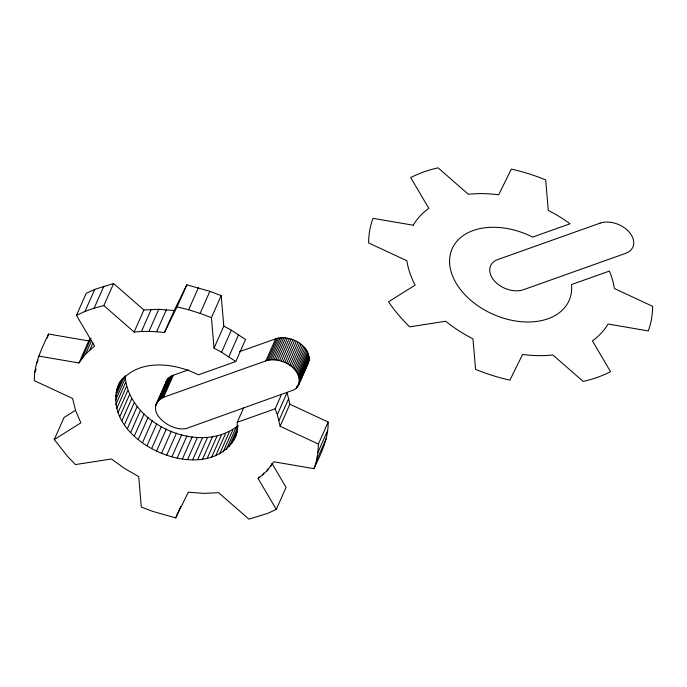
<?xml version="1.0" encoding="UTF-8"?>
<svg xmlns="http://www.w3.org/2000/svg" width="687" height="687" viewBox="0 0 687 687"><rect width="100%" height="100%" fill="white"/><g stroke="black" fill="none" stroke-linecap="round" stroke-linejoin="round"><path stroke-width="1.03" d="M236.508 434.45C210.892 492.854 92.822 440.204 119.873 382.049M238.226 425.39C200.398 456.366 128.108 424.377 125.163 375.695M90.298 338.571L88.735 340.924L48.511 334.037C41.649 348.79 33.998 363.955 34.35 380.667L72.624 398.486L75.604 410.646L80.868 422.84L54.273 439.543L67.652 456.503L75.45 464.575L111.457 458.993L124.493 468.422L138.714 476.589L141.324 507.092L152.643 511.36L175.666 517.904L188.315 492.193L203.781 493.369L218.621 492.708L248.917 519.157L267.758 513.335L276.303 509.411L286.067 487.366L272.207 463.828M276.303 509.411L258.175 478.633L267.011 470.87L273.778 461.776L314.011 468.663L316.406 460.771L317.866 452.553L318.399 444.077L328.163 422.033L289.888 404.214L287.097 392.603L277.325 414.647L280.116 426.258L318.399 444.077M314.011 468.663C320.872 453.909 328.515 438.744 328.163 422.033M298.57 384.978C303.036 368.12 280.202 356.038 265.843 360.881L163.592 397.266C140.225 409.641 173.15 435.24 189.157 427.477L294.079 389.83L296.286 388.164L298.57 384.978L308.343 362.934C312.8 346.076 289.974 333.994 275.616 338.837L239.523 351.675M235.237 437.327L237.135 430.079L237.247 422.299L243.619 407.923M165.421 383.81C166.108 379.679 169.517 376.519 173.364 375.222L188.401 369.872M47.309 337.978L48.511 334.037M36.342 363.973L38.043 360.143M34.882 372.191L36.153 369.314M38.738 356.081L78.971 362.968L85.738 353.874L94.574 346.111L76.446 315.333L86.219 293.289L94.763 289.364L113.604 283.542L143.892 309.983L158.74 309.322L174.206 310.507L186.855 284.796L209.879 291.34L221.188 295.599L223.799 326.11L214.035 348.154L221.583 352.242L235.804 361.517L245.568 339.472L231.356 330.198L223.799 326.11M76.446 315.333L84.99 311.409L94.763 289.364M84.99 311.409L94.136 308.154L103.909 286.11M94.136 308.154L103.831 305.586L113.604 283.542M78.971 362.968L88.735 340.924M82.088 358.262L91.002 338.141M85.738 353.874L91.689 340.451M89.911 349.812L92.882 343.105M54.273 439.543L64.037 417.498L75.57 410.268M103.831 305.586L134.128 332.027L143.892 309.983M134.128 332.027L141.445 331.469L151.217 309.425M116.807 389.349L120.208 381.68M118.173 385.879L120.826 380.692M115.88 392.99L122.252 378.614M115.399 396.768L124.321 376.639M115.373 400.667L125.137 378.623M115.785 404.652L125.558 382.607M141.445 331.469L148.967 331.366L158.74 309.322M116.653 408.688L126.425 386.644M117.966 412.758L127.73 390.714M148.967 331.366L156.645 331.727L166.417 309.682M119.701 416.82L129.474 394.776M121.857 420.848L131.629 398.803M156.645 331.727L164.433 332.551L174.206 310.507M124.424 424.815L134.188 402.771M164.433 332.551L177.083 306.84L186.855 284.796M127.361 428.697L137.134 406.652M130.667 432.449L140.44 410.405M177.083 306.84L188.633 309.768L198.406 287.724M134.309 436.056L144.081 414.012M138.267 439.491L148.031 417.447M155.966 404.583L166.812 380.186M155.648 405.854L167.576 379.121M158.714 400.195L168.478 378.151M159.753 399.302L169.526 377.257M160.921 398.52L170.685 376.476M162.201 397.842L171.973 375.798M142.501 442.729L152.265 420.684M188.633 309.768L200.106 313.384L209.879 291.34M163.592 397.266L173.364 375.222M146.984 445.734L156.756 423.69M151.681 448.499L161.454 426.455M214.035 348.154L211.424 317.643L221.188 295.599M156.567 450.99L166.34 428.946M161.6 453.205L171.364 431.161M166.735 455.112L176.507 433.068M171.948 456.709L181.72 434.665M221.583 352.242L231.356 330.198M177.194 457.971L186.958 435.927M182.424 458.899L192.197 436.855M228.857 356.708L238.629 334.663M187.62 459.491L197.392 437.447M192.729 459.723L202.502 437.679M197.719 459.612L207.491 437.567M175.666 517.904L180.758 506.396M202.553 459.156L212.317 437.112M207.191 458.349L216.955 436.305M211.596 457.207L221.369 435.163M215.744 455.73L225.516 433.686M219.608 453.935L229.372 431.891M223.146 451.831L232.919 429.787M226.341 449.435L236.113 427.391M265.843 360.881L275.616 338.837M229.166 446.765L238.088 426.644M267.337 360.426L277.101 338.382M231.605 443.845L237.547 430.431M268.909 360.082L278.673 338.038M236.405 433.78L237.255 431.865M233.632 440.693L236.603 433.986M270.558 359.868L280.322 337.824M272.267 359.773L282.039 337.729M274.027 359.808L283.791 337.764M275.822 359.962L285.586 337.918M277.634 360.237L287.406 338.193M279.454 360.632L289.227 338.588M281.275 361.139L291.039 339.095M283.07 361.766L292.834 339.722M284.83 362.496L294.603 340.451M286.548 363.337L296.312 341.293M288.197 364.265L297.969 342.22M289.785 365.286L299.549 343.242M291.279 366.394L301.043 344.342M292.679 367.562L302.443 345.518M277.325 414.647L275.143 408.817L281.515 394.432M293.976 368.807L303.74 346.763M295.152 370.095L304.916 348.051M296.2 371.435L305.973 349.391M297.119 372.809L306.883 350.765M297.892 374.209L307.664 352.165M298.519 375.617L308.291 353.573M278.991 420.478L288.763 398.434M299 377.034L308.772 354.99M299.326 378.434L309.09 356.39M299.489 379.825L309.262 357.781M296.286 388.164L297.557 385.287M299.498 381.182L309.262 359.138M297.188 387.185L309.116 360.452M280.116 426.258L289.888 404.214M297.952 386.12L308.807 361.723M258.175 478.633L259.025 476.718M262.838 474.932L263.688 473.017M267.011 470.87L267.861 468.955M270.661 466.473L271.932 463.605M317.866 452.553L327.639 430.509M316.406 460.771L326.17 438.727M308.343 362.934L306.96 365.14M119.976 382.607C137.889 358.193 174.429 362.624 198.388 374.836L235.804 361.517M237.247 422.299L275.143 408.817M413.222 225.224L372.989 218.337A148.778 100.895 23.9 0 0 368.601 242.923L406.884 260.742A109.396 74.187 23.9 0 0 415.12 285.105L388.524 301.808A148.778 100.895 23.9 0 0 409.692 326.832L445.708 321.25A109.396 74.187 23.9 0 0 472.965 338.846L475.576 369.357A148.778 100.895 23.9 0 0 509.917 380.16L522.567 354.449A109.396 74.187 23.9 0 0 552.872 354.973L583.169 381.414A148.778 100.895 23.9 0 0 610.554 371.667L592.426 340.889A109.396 74.187 23.9 0 0 608.029 324.032L648.262 330.919A148.778 100.895 23.9 0 0 652.65 306.333L614.376 288.514A109.396 74.187 23.9 0 0 609.395 271.073L571.498 284.555A63.943 43.367 23.9 0 1 506.199 318.966A63.943 43.367 23.9 0 1 451.058 251.605A63.943 43.367 23.9 0 1 532.64 237.092L570.055 223.773A109.396 74.187 23.9 0 0 548.286 210.411L545.676 179.908A148.778 100.895 23.9 0 0 511.334 169.096L498.685 194.807A109.396 74.187 23.9 0 0 468.379 194.284L438.083 167.843A148.778 100.895 23.9 0 0 410.697 177.59L428.825 208.367A109.396 74.187 23.9 0 0 413.222 225.224M200.106 313.384L211.424 317.643M600.094 223.138L497.843 259.523A21.881 14.839 23.9 0 0 494.099 280.511A21.881 14.839 23.9 0 0 523.408 289.734L625.651 253.34A21.881 14.839 23.9 0 0 629.404 232.361A21.881 14.839 23.9 0 0 600.094 223.138"/></g></svg>
